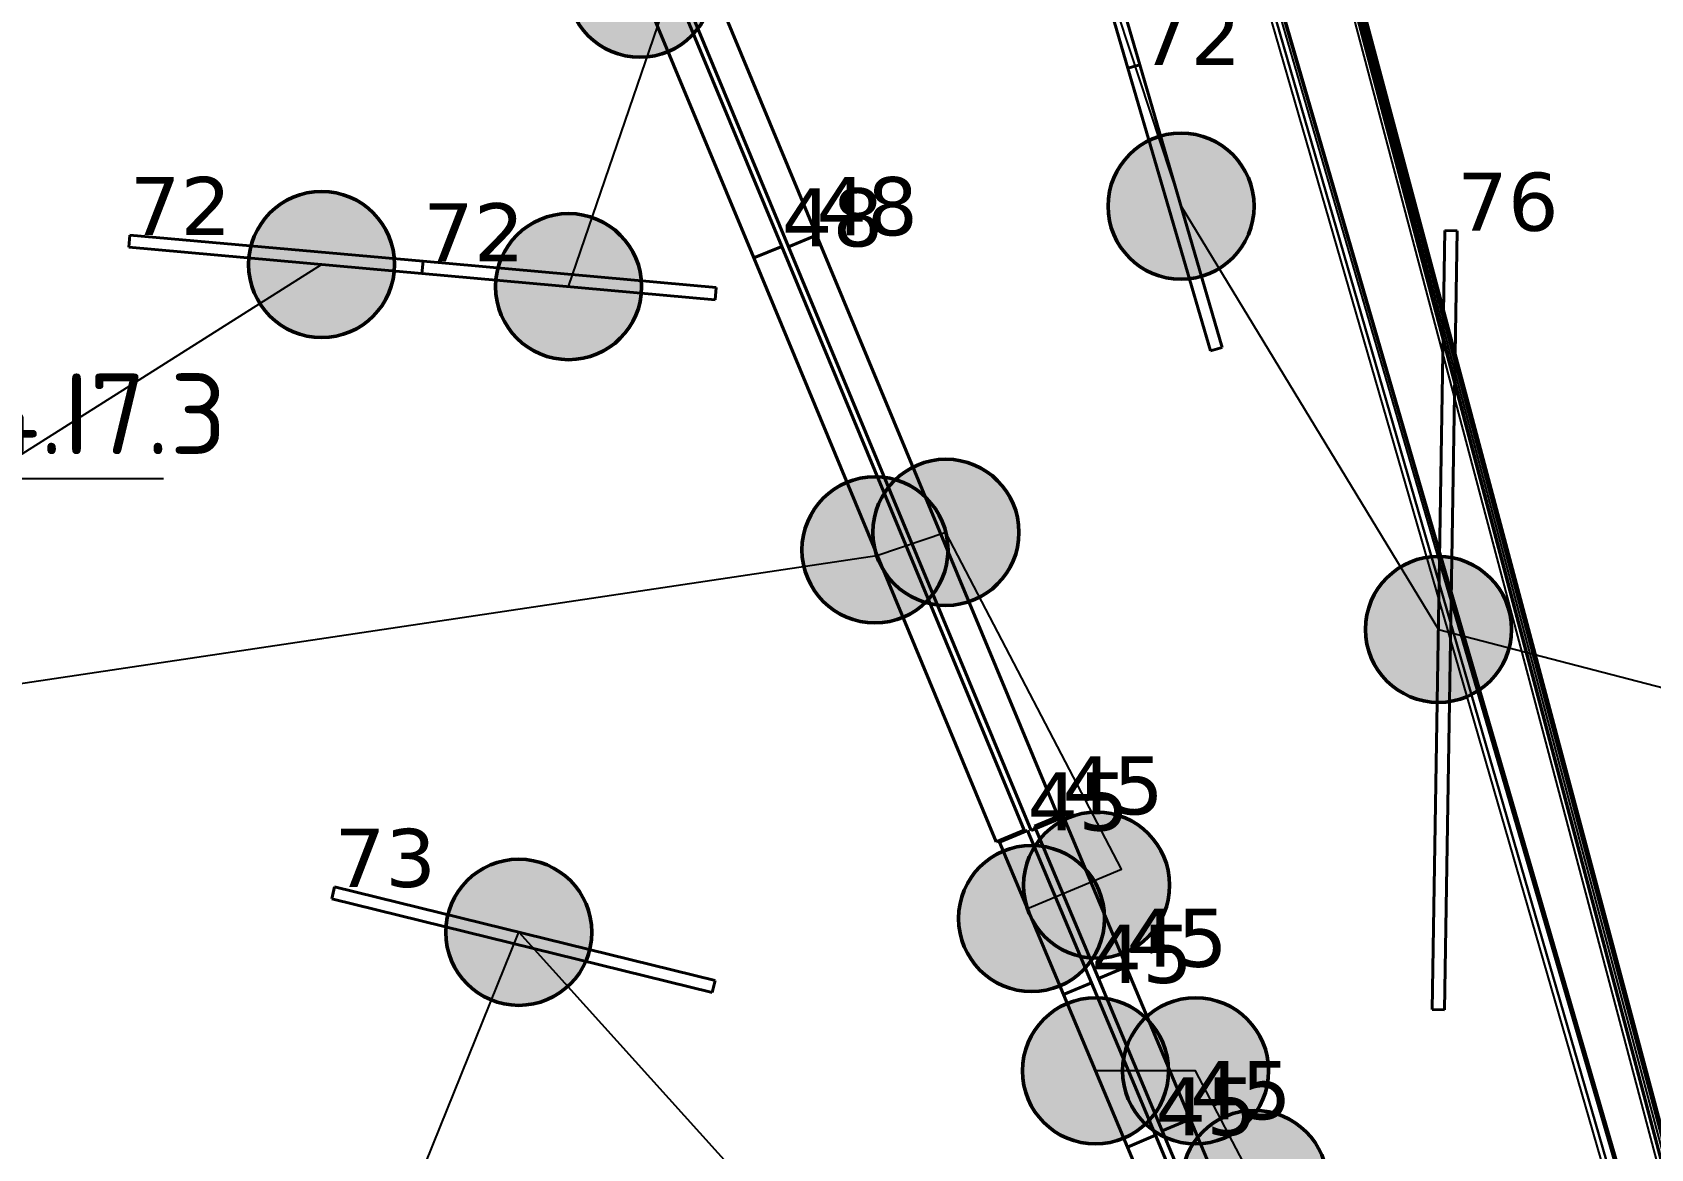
# Model space of a CAD drawing. Header units: millimetres. Extents: x -243740 to 150609, y -473655 to -165121.
# Drawn here: x 27606 to 32620, y -378132 to -374673 of the extents above; entities that cross this region are included whole.
import ezdxf
from ezdxf import colors
from ezdxf.entities.mleader import LeaderData, LeaderLine
from ezdxf.math import Vec2, Vec3

# ---------------------------------------------------------------- set-up
doc = ezdxf.new("R2010")
doc.units = ezdxf.units.MM
doc.linetypes.add('Штрих', pattern=[6.35, 3.175, -3.175])
for name, color, linetype in [('_HMI', 6, 'Continuous'), ('_Гр.ЩД-1C.10.4.I6.7', 6, 'Continuous'), ('_Гр.ЩД-1C.10.4.I6.8', 6, 'Continuous'), ('_Гр.ЩД-1C.10.4.I7.2', 6, 'Continuous'), ('_Гр.ЩД-1C.10.4.I7.3', 6, 'Continuous'), ('_Гр.ЩД-1C.10.4.I7.4', 6, 'Continuous'), ('_Гр.ЩД-1C.10.4.I7.7', 6, 'Continuous'), ('_Гр.ЩД-1C.10.4.I7.8', 6, 'Continuous'), ('_Гр.ЩД-1C.10.4.I8.1', 6, 'Continuous'), ('_Гр.ЩД-1C.10.4.I8.2', 6, 'Continuous'), ('_Гр.ЩД-1C.10.4.I8.3', 6, 'Continuous'), ('_Гр.ЩД-1C.10.4.I8.4', 6, 'Continuous'), ('_Гр.ЩД-1C.10.4.I8.6', 6, 'Continuous'), ('_Гр.ЩД-1C.10.4.I8.7', 6, 'Continuous'), ('_Гр.ЩД-1C.10.4.I8.8', 6, 'Continuous'), ('_Гр.ЩД-1C.10.4.I9.1', 6, 'Continuous'), ('_Гр.ЩД-1C.10.4.I9.4', 6, 'Continuous'), ('_Гр.ЩД-1C.10.4.I9.5', 6, 'Continuous'), ('_Гр.ЩД-1C.10.4.I9.7', 6, 'Continuous'), ('_Гр.ЩД-1C.10.4.I9.8', 6, 'Continuous'), ('Вставка', 252, 'Continuous')]:
    doc.layers.add(name, color=color, linetype=linetype)
for name, color, linetype, lineweight in [('_освещение_dali', 3, 'Continuous', 50), ('A-ANNO-DIMS', 7, 'Continuous', 9), ('DLX_FL1_LUM 122', 1, 'Continuous', 40), ('DLX_FL1_LUM 222', 5, 'Continuous', 40), ('DLX_LUM 12', 5, 'Continuous', 40), ('DLX_LUM 14', 5, 'Continuous', 40), ('DLX_LUM 5', 5, 'Continuous', 40), ('DLX_LUM 6', 5, 'Continuous', 40), ('DLX_LUM 9', 5, 'Continuous', 40), ('АР_монолит', 252, 'Continuous', 50)]:
    doc.layers.add(name, color=color, linetype=linetype, lineweight=lineweight)
doc.styles.add('GOST 2.304', font='')
doc.styles.add('ISOCPEUR', font='isocpeur.ttf')
doc.styles.add('TableTextStyle', font='')
doc.styles.get('GOST 2.304').set_extended_font_data('GOST Common')
doc.styles.get('TableTextStyle').set_extended_font_data('VERDANA.TTF')
doc.linetypes.add('Truba', pattern='A,3e-05,[4,MSH_7,S=1,R=0,X=0,Y=0],-3.022072', length=3.022102)
doc.dimstyles.new('М-200', dxfattribs={"dimtxt": 400, "dimasz": 160, "dimexe": 200, "dimexo": 400, "dimgap": 50, "dimtad": 1, "dimdec": 0, "dimzin": 0, "dimdsep": 46, "dimtxsty": 'GOST 2.304', "dimblk": 'ARCHTICK', "dimcen": 180, "dimdle": 200, "dimadec": 0, "dimazin": 0, "dimtfac": 1, "dimtdec": 0, "dimtmove": 1, "dimatfit": 0, "dimfxl": 1, "dimtolj": 1, "dimtzin": 0, "dimarcsym": 0})

# ---------------------------------------------------------------- blocks, each defined once
blk = doc.blocks.new('_ArchTick')
at = {"color": 0, "linetype": 'ByBlock', "const_width": 0.15}
blk.add_lwpolyline([(-0.5, -0.5), (0.5, 0.5)], dxfattribs=at)
blk = doc.blocks.new('*D46')
at = {"layer": 'A-ANNO-DIMS', "color": 0, "lineweight": -2, "transparency": 16777216}
blk.add_arc((-165703.8, -113309.3), 107894.2, 269.999998, 325.999999, dxfattribs=at)
at = {"layer": 'Defpoints', "color": 0, "lineweight": 30, "transparency": 16777216}
for p in [(-165703.8, -113309.3), (-165703.8, -113309.3), (-75741.3, -173989.8), (-131171, -215527.9), (-165703.8, -221903.3)]:
    blk.add_point(p, dxfattribs=at)
at = {"layer": 'A-ANNO-DIMS', "color": 0, "lineweight": -2, "transparency": 16777216, "xscale": 160, "yscale": 160, "zscale": 160}
for p, rotation in [((-76255.4, -173643), 55.99999895826774), ((-165703.8, -221203.5), 179.9999981265246)]:
    blk.add_blockref('_ArchTick', p, dxfattribs=dict(at, rotation=rotation))
at = {"layer": 'A-ANNO-DIMS', "color": 0, "transparency": 16777216, "insert": (-114299.5, -207822), "char_height": 400, "attachment_point": 5, "rotation": 28.5412, "style": 'GOST 2.304'}
blk.add_mtext('\\A1;56,0%%D', dxfattribs=at)
blk = doc.blocks.new('A$Caabd1818')
at = {"layer": 'DLX_FL1_LUM 122'}
for points in [[(25314.7, 24028, 0), (26066, 22219.8, 0)], [(26066, 22219.8, 0), (25314.7, 24028, 0)], [(26066, 22219.8, 0), (25314.7, 24028, 0)], [(25314.7, 24028, 0), (26066, 22219.8, 0)], [(25206.8, 23993.6, 0), (25958.1, 22185.4, 0)], [(25958.1, 22185.4, 0), (25206.8, 23993.6, 0)], [(25958.1, 22185.4, 0), (25206.8, 23993.6, 0)], [(25206.8, 23993.6, 0), (25958.1, 22185.4, 0)], [(25979.2, 22183.8, 0), (25227.9, 23991.9, 0)], [(25227.9, 23991.9, 0), (25979.2, 22183.8, 0)], [(25227.9, 23991.9, 0), (25979.2, 22183.8, 0)], [(25979.2, 22183.8, 0), (25227.9, 23991.9, 0)], [(25871.3, 22149.4, 0), (25120, 23957.5, 0)], [(25120, 23957.5, 0), (25871.3, 22149.4, 0)], [(25120, 23957.5, 0), (25871.3, 22149.4, 0)], [(25871.3, 22149.4, 0), (25120, 23957.5, 0)], [(26066, 22219.8, 0), (25979.2, 22183.8, 0)], [(25979.2, 22183.8, 0), (26066, 22219.8, 0)], [(25979.2, 22183.8, 0), (26066, 22219.8, 0)], [(26066, 22219.8, 0), (25979.2, 22183.8, 0)], [(26066, 22219.8, 0), (26066, 22219.8, 0)], [(26066, 22219.8, 0), (26066, 22219.8, 0)], [(25958.1, 22185.4, 0), (25871.3, 22149.4, 0)], [(25871.3, 22149.4, 0), (25958.1, 22185.4, 0)], [(25871.3, 22149.4, 0), (25958.1, 22185.4, 0)], [(25958.1, 22185.4, 0), (25871.3, 22149.4, 0)], [(25958.1, 22185.4, 0), (25958.1, 22185.4, 0)], [(25958.1, 22185.4, 0), (25958.1, 22185.4, 0)], [(25979.2, 22183.8, 0), (25979.2, 22183.8, 0)], [(25979.2, 22183.8, 0), (25979.2, 22183.8, 0)], [(25871.3, 22149.4, 0), (25871.3, 22149.4, 0)], [(25871.3, 22149.4, 0), (25871.3, 22149.4, 0)]]:
    blk.add_polyline3d(points, dxfattribs=at)
at = {"layer": 'DLX_FL1_LUM 222'}
for points in [[(25979.2, 22183.8, 0), (26066, 22219.8, 0)], [(26066, 22219.8, 0), (25979.2, 22183.8, 0)], [(26066, 22219.8, 0), (25979.2, 22183.8, 0)], [(25979.2, 22183.8, 0), (26066, 22219.8, 0)], [(26066, 22219.8, 0), (26066, 22219.8, 0)], [(26066, 22219.8, 0), (26817.2, 20411.7, 0)], [(26817.2, 20411.7, 0), (26066, 22219.8, 0)], [(26066, 22219.8, 0), (26066, 22219.8, 0)], [(26817.2, 20411.7, 0), (26066, 22219.8, 0)], [(26066, 22219.8, 0), (26817.2, 20411.7, 0)], [(25871.3, 22149.4, 0), (25958.1, 22185.4, 0)], [(25958.1, 22185.4, 0), (25871.3, 22149.4, 0)], [(25958.1, 22185.4, 0), (25871.3, 22149.4, 0)], [(25871.3, 22149.4, 0), (25958.1, 22185.4, 0)], [(25958.1, 22185.4, 0), (25958.1, 22185.4, 0)], [(25958.1, 22185.4, 0), (26709.3, 20377.3, 0)], [(26709.3, 20377.3, 0), (25958.1, 22185.4, 0)], [(25958.1, 22185.4, 0), (25958.1, 22185.4, 0)], [(26709.3, 20377.3, 0), (25958.1, 22185.4, 0)], [(25958.1, 22185.4, 0), (26709.3, 20377.3, 0)], [(26730.4, 20375.6, 0), (25979.2, 22183.8, 0)], [(25979.2, 22183.8, 0), (25979.2, 22183.8, 0)], [(25979.2, 22183.8, 0), (26730.4, 20375.6, 0)], [(25979.2, 22183.8, 0), (25979.2, 22183.8, 0)], [(25979.2, 22183.8, 0), (26730.4, 20375.6, 0)], [(26730.4, 20375.6, 0), (25979.2, 22183.8, 0)], [(26622.5, 20341.2, 0), (25871.3, 22149.4, 0)], [(25871.3, 22149.4, 0), (25871.3, 22149.4, 0)], [(25871.3, 22149.4, 0), (26622.5, 20341.2, 0)], [(25871.3, 22149.4, 0), (25871.3, 22149.4, 0)], [(25871.3, 22149.4, 0), (26622.5, 20341.2, 0)], [(26622.5, 20341.2, 0), (25871.3, 22149.4, 0)], [(26817.2, 20411.7, 0), (26730.4, 20375.6, 0)], [(26730.4, 20375.6, 0), (26817.2, 20411.7, 0)], [(26730.4, 20375.6, 0), (26817.2, 20411.7, 0)], [(26817.2, 20411.7, 0), (26730.4, 20375.6, 0)], [(26817.2, 20411.7, 0), (26817.2, 20411.7, 0)], [(26817.2, 20411.7, 0), (26817.2, 20411.7, 0)], [(26709.3, 20377.3, 0), (26622.5, 20341.2, 0)], [(26622.5, 20341.2, 0), (26709.3, 20377.3, 0)], [(26622.5, 20341.2, 0), (26709.3, 20377.3, 0)], [(26709.3, 20377.3, 0), (26622.5, 20341.2, 0)], [(26709.3, 20377.3, 0), (26709.3, 20377.3, 0)], [(26709.3, 20377.3, 0), (26709.3, 20377.3, 0)], [(26730.4, 20375.6, 0), (26730.4, 20375.6, 0)], [(26730.4, 20375.6, 0), (26730.4, 20375.6, 0)], [(26622.5, 20341.2, 0), (26622.5, 20341.2, 0)], [(26622.5, 20341.2, 0), (26622.5, 20341.2, 0)]]:
    blk.add_polyline3d(points, dxfattribs=at)
at = {"layer": 'DLX_LUM 12'}
for points in [[(27030.8, 22737, 0), (26605.7, 24192.2, 0)], [(26605.7, 24192.2, 0), (27030.8, 22737, 0)], [(26605.7, 24192.2, 0), (27030.8, 22737, 0)], [(27030.8, 22737, 0), (26605.7, 24192.2, 0)], [(26642.2, 24202.8, 0), (27067.3, 22747.7, 0)], [(27067.3, 22747.7, 0), (26642.2, 24202.8, 0)], [(27067.3, 22747.7, 0), (26642.2, 24202.8, 0)], [(26642.2, 24202.8, 0), (27067.3, 22747.7, 0)], [(27067.3, 22747.7, 0), (27030.8, 22737, 0)], [(27030.8, 22737, 0), (27067.3, 22747.7, 0)], [(27030.8, 22737, 0), (27067.3, 22747.7, 0)], [(27067.3, 22747.7, 0), (27030.8, 22737, 0)], [(27030.8, 22737, 0), (27030.8, 22737, 0)], [(27030.8, 22737, 0), (27030.8, 22737, 0)], [(27067.3, 22747.7, 0), (27067.3, 22747.7, 0)], [(27067.3, 22747.7, 0), (27067.3, 22747.7, 0)]]:
    blk.add_polyline3d(points, dxfattribs=at)
at = {"layer": 'DLX_LUM 14'}
for points in [[(27973.6, 19820.8, 0), (28013, 22234.5, 0)], [(28013, 22234.5, 0), (27973.6, 19820.8, 0)], [(28013, 22234.5, 0), (27973.6, 19820.8, 0)], [(27973.6, 19820.8, 0), (28013, 22234.5, 0)], [(28051, 22233.9, 0), (28011.6, 19820.2, 0)], [(28011.6, 19820.2, 0), (28051, 22233.9, 0)], [(28011.6, 19820.2, 0), (28051, 22233.9, 0)], [(28051, 22233.9, 0), (28011.6, 19820.2, 0)], [(28013, 22234.5, 0), (28013, 22234.5, 0)], [(28013, 22234.5, 0), (28051, 22233.9, 0)], [(28051, 22233.9, 0), (28013, 22234.5, 0)], [(28013, 22234.5, 0), (28013, 22234.5, 0)], [(28051, 22233.9, 0), (28013, 22234.5, 0)], [(28013, 22234.5, 0), (28051, 22233.9, 0)], [(28051, 22233.9, 0), (28051, 22233.9, 0)], [(28051, 22233.9, 0), (28051, 22233.9, 0)], [(27973.6, 19820.8, 0), (27973.6, 19820.8, 0)], [(28011.6, 19820.2, 0), (27973.6, 19820.8, 0)], [(27973.6, 19820.8, 0), (27973.6, 19820.8, 0)], [(27973.6, 19820.8, 0), (28011.6, 19820.2, 0)], [(27973.6, 19820.8, 0), (28011.6, 19820.2, 0)], [(28011.6, 19820.2, 0), (27973.6, 19820.8, 0)], [(28011.6, 19820.2, 0), (28011.6, 19820.2, 0)], [(28011.6, 19820.2, 0), (28011.6, 19820.2, 0)]]:
    blk.add_polyline3d(points, dxfattribs=at)
at = {"layer": 'DLX_LUM 5'}
for points in [[(26741.1, 20389.5, 0), (26827.8, 20425.8, 0)], [(26827.8, 20425.8, 0), (26741.1, 20389.5, 0)], [(26827.8, 20425.8, 0), (26741.1, 20389.5, 0)], [(26741.1, 20389.5, 0), (26827.8, 20425.8, 0)], [(26827.8, 20425.8, 0), (26827.8, 20425.8, 0)], [(26827.8, 20425.8, 0), (27025.8, 19953.7, 0)], [(27025.8, 19953.7, 0), (26827.8, 20425.8, 0)], [(26827.8, 20425.8, 0), (26827.8, 20425.8, 0)], [(27025.8, 19953.7, 0), (26827.8, 20425.8, 0)], [(26827.8, 20425.8, 0), (27025.8, 19953.7, 0)], [(26633.1, 20339.5, 0), (26719.8, 20375.8, 0)], [(26719.8, 20375.8, 0), (26633.1, 20339.5, 0)], [(26719.8, 20375.8, 0), (26633.1, 20339.5, 0)], [(26633.1, 20339.5, 0), (26719.8, 20375.8, 0)], [(26719.8, 20375.8, 0), (26719.8, 20375.8, 0)], [(26719.8, 20375.8, 0), (26917.8, 19903.7, 0)], [(26917.8, 19903.7, 0), (26719.8, 20375.8, 0)], [(26719.8, 20375.8, 0), (26719.8, 20375.8, 0)], [(26917.8, 19903.7, 0), (26719.8, 20375.8, 0)], [(26719.8, 20375.8, 0), (26917.8, 19903.7, 0)], [(26939.1, 19917.3, 0), (26741.1, 20389.5, 0)], [(26741.1, 20389.5, 0), (26741.1, 20389.5, 0)], [(26741.1, 20389.5, 0), (26939.1, 19917.3, 0)], [(26741.1, 20389.5, 0), (26741.1, 20389.5, 0)], [(26741.1, 20389.5, 0), (26939.1, 19917.3, 0)], [(26939.1, 19917.3, 0), (26741.1, 20389.5, 0)], [(26831.1, 19867.3, 0), (26633.1, 20339.5, 0)], [(26633.1, 20339.5, 0), (26633.1, 20339.5, 0)], [(26633.1, 20339.5, 0), (26831.1, 19867.3, 0)], [(26633.1, 20339.5, 0), (26633.1, 20339.5, 0)], [(26633.1, 20339.5, 0), (26831.1, 19867.3, 0)], [(26831.1, 19867.3, 0), (26633.1, 20339.5, 0)], [(27025.8, 19953.7, 0), (26939.1, 19917.3, 0)], [(26939.1, 19917.3, 0), (27025.8, 19953.7, 0)], [(26939.1, 19917.3, 0), (27025.8, 19953.7, 0)], [(27025.8, 19953.7, 0), (26939.1, 19917.3, 0)], [(26939.1, 19917.3, 0), (27025.7, 19953.7, 0)], [(27025.7, 19953.7, 0), (26939.1, 19917.3, 0)], [(27025.7, 19953.7, 0), (26939.1, 19917.3, 0)], [(26939.1, 19917.3, 0), (27025.7, 19953.7, 0)], [(26939.1, 19917.3, 0), (26939.1, 19917.3, 0)], [(26939.1, 19917.3, 0), (26939.1, 19917.3, 0)], [(27137, 19445.2, 0), (26939.1, 19917.3, 0)], [(26939.1, 19917.3, 0), (26939.1, 19917.3, 0)], [(26939.1, 19917.3, 0), (27137, 19445.2, 0)], [(26939.1, 19917.3, 0), (26939.1, 19917.3, 0)], [(26939.1, 19917.3, 0), (27137, 19445.2, 0)], [(27137, 19445.2, 0), (26939.1, 19917.3, 0)], [(27025.7, 19953.7, 0), (27025.7, 19953.7, 0)], [(27025.7, 19953.7, 0), (27223.7, 19481.5, 0)], [(27223.7, 19481.5, 0), (27025.7, 19953.7, 0)], [(27025.7, 19953.7, 0), (27025.7, 19953.7, 0)], [(27223.7, 19481.5, 0), (27025.7, 19953.7, 0)], [(27025.7, 19953.7, 0), (27223.7, 19481.5, 0)], [(27025.8, 19953.7, 0), (27025.8, 19953.7, 0)], [(27025.8, 19953.7, 0), (27025.8, 19953.7, 0)], [(26917.8, 19903.7, 0), (26831.1, 19867.3, 0)], [(26831.1, 19867.3, 0), (26917.8, 19903.7, 0)], [(26831.1, 19867.3, 0), (26917.8, 19903.7, 0)], [(26917.8, 19903.7, 0), (26831.1, 19867.3, 0)], [(26831.1, 19867.3, 0), (26917.7, 19903.7, 0)], [(26917.7, 19903.7, 0), (26831.1, 19867.3, 0)], [(26917.7, 19903.7, 0), (26831.1, 19867.3, 0)], [(26831.1, 19867.3, 0), (26917.7, 19903.7, 0)], [(26831.1, 19867.3, 0), (26831.1, 19867.3, 0)], [(26831.1, 19867.3, 0), (26831.1, 19867.3, 0)], [(27029, 19395.2, 0), (26831.1, 19867.3, 0)], [(26831.1, 19867.3, 0), (26831.1, 19867.3, 0)], [(26831.1, 19867.3, 0), (27029, 19395.2, 0)], [(26831.1, 19867.3, 0), (26831.1, 19867.3, 0)], [(26831.1, 19867.3, 0), (27029, 19395.2, 0)], [(27029, 19395.2, 0), (26831.1, 19867.3, 0)], [(26917.7, 19903.7, 0), (26917.7, 19903.7, 0)], [(26917.7, 19903.7, 0), (27115.7, 19431.5, 0)], [(27115.7, 19431.5, 0), (26917.7, 19903.7, 0)], [(26917.7, 19903.7, 0), (26917.7, 19903.7, 0)], [(27115.7, 19431.5, 0), (26917.7, 19903.7, 0)], [(26917.7, 19903.7, 0), (27115.7, 19431.5, 0)], [(26917.8, 19903.7, 0), (26917.8, 19903.7, 0)], [(26917.8, 19903.7, 0), (26917.8, 19903.7, 0)], [(27223.7, 19481.5, 0), (27137, 19445.2, 0)], [(27137, 19445.2, 0), (27223.7, 19481.5, 0)], [(27137, 19445.2, 0), (27223.7, 19481.5, 0)], [(27223.7, 19481.5, 0), (27137, 19445.2, 0)], [(27137.1, 19445.1, 0), (27223.7, 19481.5, 0)], [(27223.7, 19481.5, 0), (27137.1, 19445.1, 0)], [(27223.7, 19481.5, 0), (27137.1, 19445.1, 0)], [(27137.1, 19445.1, 0), (27223.7, 19481.5, 0)], [(27223.7, 19481.5, 0), (27223.7, 19481.5, 0)], [(27223.7, 19481.5, 0), (27223.7, 19481.5, 0)], [(27223.7, 19481.5, 0), (27223.7, 19481.5, 0)], [(27223.7, 19481.5, 0), (27421.7, 19009.3, 0)], [(27421.7, 19009.3, 0), (27223.7, 19481.5, 0)], [(27223.7, 19481.5, 0), (27223.7, 19481.5, 0)], [(27421.7, 19009.3, 0), (27223.7, 19481.5, 0)], [(27223.7, 19481.5, 0), (27421.7, 19009.3, 0)], [(27115.7, 19431.5, 0), (27029, 19395.2, 0)], [(27029, 19395.2, 0), (27115.7, 19431.5, 0)], [(27029, 19395.2, 0), (27115.7, 19431.5, 0)], [(27115.7, 19431.5, 0), (27029, 19395.2, 0)], [(27029.1, 19395.2, 0), (27115.7, 19431.5, 0)], [(27115.7, 19431.5, 0), (27029.1, 19395.2, 0)], [(27115.7, 19431.5, 0), (27029.1, 19395.2, 0)], [(27029.1, 19395.2, 0), (27115.7, 19431.5, 0)], [(27115.7, 19431.5, 0), (27115.7, 19431.5, 0)], [(27115.7, 19431.5, 0), (27115.7, 19431.5, 0)], [(27115.7, 19431.5, 0), (27115.7, 19431.5, 0)], [(27115.7, 19431.5, 0), (27313.7, 18959.3, 0)], [(27313.7, 18959.3, 0), (27115.7, 19431.5, 0)], [(27115.7, 19431.5, 0), (27115.7, 19431.5, 0)], [(27313.7, 18959.3, 0), (27115.7, 19431.5, 0)], [(27115.7, 19431.5, 0), (27313.7, 18959.3, 0)], [(27137, 19445.2, 0), (27137, 19445.2, 0)], [(27137, 19445.2, 0), (27137, 19445.2, 0)], [(27335, 18973, 0), (27137.1, 19445.1, 0)], [(27137.1, 19445.1, 0), (27137.1, 19445.1, 0)], [(27137.1, 19445.1, 0), (27335, 18973, 0)], [(27137.1, 19445.1, 0), (27137.1, 19445.1, 0)], [(27137.1, 19445.1, 0), (27335, 18973, 0)], [(27335, 18973, 0), (27137.1, 19445.1, 0)], [(27029, 19395.2, 0), (27029, 19395.2, 0)], [(27029, 19395.2, 0), (27029, 19395.2, 0)], [(27227, 18923, 0), (27029.1, 19395.2, 0)], [(27029.1, 19395.2, 0), (27029.1, 19395.2, 0)], [(27029.1, 19395.2, 0), (27227, 18923, 0)], [(27029.1, 19395.2, 0), (27029.1, 19395.2, 0)], [(27029.1, 19395.2, 0), (27227, 18923, 0)], [(27227, 18923, 0), (27029.1, 19395.2, 0)]]:
    blk.add_polyline3d(points, dxfattribs=at)
at = {"layer": 'DLX_LUM 6'}
for points in [[(24563.7, 20164.1, 0), (24572.7, 20201, 0)], [(24572.7, 20201, 0), (24563.7, 20164.1, 0)], [(24572.7, 20201, 0), (24563.7, 20164.1, 0)], [(24563.7, 20164.1, 0), (24572.7, 20201, 0)], [(25742.4, 19873.8, 0), (24563.7, 20164.1, 0)], [(24563.7, 20164.1, 0), (24563.7, 20164.1, 0)], [(24563.7, 20164.1, 0), (25742.4, 19873.8, 0)], [(24563.7, 20164.1, 0), (24563.7, 20164.1, 0)], [(24563.7, 20164.1, 0), (25742.4, 19873.8, 0)], [(25742.4, 19873.8, 0), (24563.7, 20164.1, 0)], [(24572.7, 20201, 0), (24572.7, 20201, 0)], [(24572.7, 20201, 0), (25751.5, 19910.7, 0)], [(25751.5, 19910.7, 0), (24572.7, 20201, 0)], [(24572.7, 20201, 0), (24572.7, 20201, 0)], [(25751.5, 19910.7, 0), (24572.7, 20201, 0)], [(24572.7, 20201, 0), (25751.5, 19910.7, 0)], [(25751.5, 19910.7, 0), (25742.4, 19873.8, 0)], [(25742.4, 19873.8, 0), (25751.5, 19910.7, 0)], [(25742.4, 19873.8, 0), (25751.5, 19910.7, 0)], [(25751.5, 19910.7, 0), (25742.4, 19873.8, 0)], [(25751.5, 19910.7, 0), (25751.5, 19910.7, 0)], [(25751.5, 19910.7, 0), (25751.5, 19910.7, 0)], [(25742.4, 19873.8, 0), (25742.4, 19873.8, 0)], [(25742.4, 19873.8, 0), (25742.4, 19873.8, 0)]]:
    blk.add_polyline3d(points, dxfattribs=at)
at = {"layer": 'DLX_LUM 9'}
for points in [[(27030.8, 22737, 0), (27067.3, 22747.7, 0)], [(27067.3, 22747.7, 0), (27030.8, 22737, 0)], [(27067.3, 22747.7, 0), (27030.8, 22737, 0)], [(27030.8, 22737, 0), (27067.3, 22747.7, 0)], [(27286.6, 21861.6, 0), (27030.8, 22737, 0)], [(27030.8, 22737, 0), (27030.8, 22737, 0)], [(27030.8, 22737, 0), (27286.6, 21861.6, 0)], [(27030.8, 22737, 0), (27030.8, 22737, 0)], [(27030.8, 22737, 0), (27286.6, 21861.6, 0)], [(27286.6, 21861.6, 0), (27030.8, 22737, 0)], [(27067.3, 22747.7, 0), (27067.3, 22747.7, 0)], [(27067.3, 22747.7, 0), (27323, 21872.2, 0)], [(27323, 21872.2, 0), (27067.3, 22747.7, 0)], [(27067.3, 22747.7, 0), (27067.3, 22747.7, 0)], [(27323, 21872.2, 0), (27067.3, 22747.7, 0)], [(27067.3, 22747.7, 0), (27323, 21872.2, 0)], [(23935.1, 22182.6, 0), (23938.5, 22220.5, 0)], [(23938.5, 22220.5, 0), (23935.1, 22182.6, 0)], [(23938.5, 22220.5, 0), (23935.1, 22182.6, 0)], [(23935.1, 22182.6, 0), (23938.5, 22220.5, 0)], [(23938.5, 22220.5, 0), (23938.5, 22220.5, 0)], [(23938.5, 22220.5, 0), (24846.8, 22139.1, 0)], [(24846.8, 22139.1, 0), (23938.5, 22220.5, 0)], [(23938.5, 22220.5, 0), (23938.5, 22220.5, 0)], [(24846.8, 22139.1, 0), (23938.5, 22220.5, 0)], [(23938.5, 22220.5, 0), (24846.8, 22139.1, 0)], [(24843.4, 22101.3, 0), (23935.1, 22182.6, 0)], [(23935.1, 22182.6, 0), (23935.1, 22182.6, 0)], [(23935.1, 22182.6, 0), (24843.4, 22101.3, 0)], [(23935.1, 22182.6, 0), (23935.1, 22182.6, 0)], [(23935.1, 22182.6, 0), (24843.4, 22101.3, 0)], [(24843.4, 22101.3, 0), (23935.1, 22182.6, 0)], [(24846.8, 22139.1, 0), (24843.4, 22101.3, 0)], [(24843.4, 22101.3, 0), (24846.8, 22139.1, 0)], [(24843.4, 22101.3, 0), (24846.8, 22139.1, 0)], [(24846.8, 22139.1, 0), (24843.4, 22101.3, 0)], [(24843.4, 22101.3, 0), (24846.8, 22139.1, 0)], [(24846.8, 22139.1, 0), (24843.4, 22101.3, 0)], [(24846.8, 22139.1, 0), (24843.4, 22101.3, 0)], [(24843.4, 22101.3, 0), (24846.8, 22139.1, 0)], [(24846.8, 22139.1, 0), (24846.8, 22139.1, 0)], [(24846.8, 22139.1, 0), (24846.8, 22139.1, 0)], [(24846.8, 22139.1, 0), (24846.8, 22139.1, 0)], [(24846.8, 22139.1, 0), (25755.2, 22057.8, 0)], [(25755.2, 22057.8, 0), (24846.8, 22139.1, 0)], [(24846.8, 22139.1, 0), (24846.8, 22139.1, 0)], [(25755.2, 22057.8, 0), (24846.8, 22139.1, 0)], [(24846.8, 22139.1, 0), (25755.2, 22057.8, 0)], [(24843.4, 22101.3, 0), (24843.4, 22101.3, 0)], [(24843.4, 22101.3, 0), (24843.4, 22101.3, 0)], [(25751.8, 22019.9, 0), (24843.4, 22101.3, 0)], [(24843.4, 22101.3, 0), (24843.4, 22101.3, 0)], [(24843.4, 22101.3, 0), (25751.8, 22019.9, 0)], [(24843.4, 22101.3, 0), (24843.4, 22101.3, 0)], [(24843.4, 22101.3, 0), (25751.8, 22019.9, 0)], [(25751.8, 22019.9, 0), (24843.4, 22101.3, 0)], [(25755.2, 22057.8, 0), (25751.8, 22019.9, 0)], [(25751.8, 22019.9, 0), (25755.2, 22057.8, 0)], [(25751.8, 22019.9, 0), (25755.2, 22057.8, 0)], [(25755.2, 22057.8, 0), (25751.8, 22019.9, 0)], [(25751.8, 22019.9, 0), (25751.8, 22019.9, 0)], [(25751.8, 22019.9, 0), (25751.8, 22019.9, 0)], [(25755.2, 22057.8, 0), (25755.2, 22057.8, 0)], [(25755.2, 22057.8, 0), (25755.2, 22057.8, 0)], [(27323, 21872.2, 0), (27286.6, 21861.6, 0)], [(27286.6, 21861.6, 0), (27323, 21872.2, 0)], [(27286.6, 21861.6, 0), (27323, 21872.2, 0)], [(27323, 21872.2, 0), (27286.6, 21861.6, 0)], [(27286.6, 21861.6, 0), (27286.6, 21861.6, 0)], [(27286.6, 21861.6, 0), (27286.6, 21861.6, 0)], [(27323, 21872.2, 0), (27323, 21872.2, 0)], [(27323, 21872.2, 0), (27323, 21872.2, 0)]]:
    blk.add_polyline3d(points, dxfattribs=at)
blk = doc.blocks.new('A$Cab2378fa')
at = {"lineweight": 25, "true_color": 0xfff5f5}
h = blk.add_hatch(color=7, dxfattribs=at)
h.dxf.hatch_style = 1
h.paths.add_polyline_path([(0, 0), (-141.6, -170.3, 0.174923), (3, -222.4, 0.197808), (162.3, -156.8)])
h.paths.add_polyline_path([(-163.2, 157.6), (0, 0), (147.8, 177.8, 0.175398), (3, 230.2, 0.209014)])
at = {"lineweight": 25}
h = blk.add_hatch(color=0, dxfattribs=at)
h.paths.add_polyline_path([(162.3, -156.8, 0.442338), (147.8, 177.8), (0, 0)])
h.paths.add_polyline_path([(-141.6, -170.3), (0, 0), (-163.2, 157.6, 0.430096)])
blk.add_circle((3, 3.9), 226.3)
blk = doc.blocks.new('_Dot')
at = {"color": 0, "linetype": 'ByBlock', "lineweight": -2}
blk.add_line((-0.5, 0), (-1, 0), dxfattribs=at)
at = {"color": 0, "linetype": 'ByBlock', "const_width": 0.5}
blk.add_lwpolyline([(-0.25, 0, 1), (0.25, 0, 1)], format="xyb", close=True, dxfattribs=at)
blk = doc.blocks.new('Оси200')
at = {"layer": 'A-ANNO-DIMS'}
dim = blk.add_angular_dim_2l(base=(-131171, -215527.9), line1=((-165703.8, -113309.3), (-75741.3, -173989.8)), line2=((-165703.8, -113309.3), (-165703.8, -221903.3)), text='56,0%%D', dimstyle='М-200', override={"dimadec": 2, "dimtmove": 2}, dxfattribs=at)
dim.commit()
dim.dimension.update_dxf_attribs({"geometry": '*D46', "text_midpoint": (-114299.5, -207822), "dimtype": 130})
blk = doc.blocks.new('A$C010e0e93')
at = {"layer": 'A-ANNO-DIMS'}
blk.add_blockref('Оси200', (404603.7, 213803.6), dxfattribs=at)

msp = doc.modelspace()

# ---------------------------------------------------------------- block references
at = {"layer": '_освещение_dali', "color": 1, "ltscale": 100}
msp.add_blockref('A$Cab2378fa', (29485.5, -374528), dxfattribs=at)

# ---------------------------------------------------------------- next in the draw order: block references
at = {"layer": 'Вставка', "linetype": 'Truba', "lineweight": 30, "ltscale": 100}
msp.add_blockref('A$C010e0e93', (-234640, -397437.2), dxfattribs=at)

# ---------------------------------------------------------------- next in the draw order: linework, layer by layer
at = {"layer": '_HMI', "ltscale": 100}
for points in [[(21115.5, -318176.2), (19421.1, -316203.3), (15437.2, -319331.6), (34516.1, -385191.2), (27854.6, -386889.7), (28543.9, -389381.8)], [(28853.6, -317410.4), (23724.3, -322462.7), (19327.5, -325280.8), (17345.8, -325919.9), (34500.1, -385195.3), (27827, -386926.9), (28513, -389416.8)], [(41390.1, -328035.2), (39179.5, -330829.2), (34211.1, -334889.4), (26028, -339993.3), (22739.5, -340867.2), (34532.2, -385192.1), (27880.3, -386959.5), (28508, -389445.1), (28773.4, -389445.1)]]:
    msp.add_lwpolyline(points, dxfattribs=at)
at = {"layer": '_Гр.ЩД-1C.10.4.I6.7', "ltscale": 100}
msp.add_lwpolyline([(71772.6, -354189.7), (29115.1, -366547), (34517.5, -385196), (27894.1, -387013), (28543.9, -389381.8)], dxfattribs=at)
at = {"layer": '_Гр.ЩД-1C.10.4.I6.8', "ltscale": 100}
msp.add_lwpolyline([(51330.2, -359148.2), (52714.1, -363343.4), (53910.2, -365243.8), (53941.7, -366588.4), (55194.6, -368575), (53574.3, -369151.9), (53690.9, -368984.9), (53511, -367392.3), (52096.1, -367848.9), (51979.6, -368015.9), (50370.1, -366897.3), (50501.4, -366712.9), (50220.2, -365044.4), (52249.9, -364129.4), (51104.9, -360176.8), (29115.9, -366546.8), (34553, -385186.3), (27859.9, -386978.8), (28523.4, -389381.8)], dxfattribs=at)
at = {"layer": '_Гр.ЩД-1C.10.4.I7.2', "ltscale": 100}
for points in [[(25727.7, -372341.1), (30401.4, -370987.2), (31268.1, -373975.9), (30809.5, -374130.8), (31164.9, -375211.8), (31962.5, -376523), (33816.3, -377004.4), (34371.9, -375585.2), (34785.4, -373606), (31611.3, -374257.9), (34518.6, -385195.7)], [(26356.6, -376748.7), (28502, -375392.6), (29267.3, -375461.2), (29644.2, -374359.9), (29488.5, -374524.1), (28110.6, -373513.4), (28722.2, -372679.6), (28911.2, -372548.8), (27906.1, -372022.8), (28055.3, -372180.8), (27528.9, -372671.9)], [(35681.3, -378175), (33464.8, -379161.2), (29512.6, -380644.7), (28313.9, -379440.5), (29112.9, -377461.3), (30137.3, -378596.5), (31489.6, -379297.3), (31716.7, -379308.4), (31490.4, -378748.6), (31199.3, -378903.6), (31097.7, -378362.7), (31392.3, -378239.2), (31210, -377890.6), (30899.7, -377890.5), (30688.9, -377387.8), (30980.9, -377265.3), (30436.3, -376222.3), (30221.9, -376294.7), (25655.8, -376978.1)]]:
    msp.add_lwpolyline(points, dxfattribs=at)
at = {"layer": '_Гр.ЩД-1C.10.4.I7.4', "ltscale": 100}
msp.add_lwpolyline([(27798, -359904), (34553, -385186.3), (27818.8, -386898.8), (28520.1, -389442.3)], dxfattribs=at)
at = {"layer": '_Гр.ЩД-1C.10.4.I7.7', "ltscale": 100}
msp.add_lwpolyline([(55912.3, -352813.2), (28928.9, -364160), (34553, -385186.3), (27818.8, -386898.8), (28523.4, -389441.5)], dxfattribs=at)
at = {"layer": '_Гр.ЩД-1C.10.4.I7.8', "ltscale": 100}
msp.add_lwpolyline([(27798, -359904), (34501.4, -385200.1), (27818.8, -386898.8), (28543.9, -389381.8)], dxfattribs=at)
at = {"layer": '_Гр.ЩД-1C.10.4.I8.1', "ltscale": 100}
msp.add_lwpolyline([(27798, -359904), (34553, -385186.3), (27899, -387031.6), (28523.4, -389441.5)], dxfattribs=at)
at = {"layer": '_Гр.ЩД-1C.10.4.I8.2', "ltscale": 100}
msp.add_lwpolyline([(27798, -359904), (34545.9, -385188.5), (27872.6, -386929.8), (28508, -389381.8)], dxfattribs=at)
at = {"layer": '_Гр.ЩД-1C.10.4.I8.3', "ltscale": 100}
msp.add_lwpolyline([(27810.3, -359900.7), (34517.2, -385195.4), (27893.9, -387012.3), (28512.5, -389414.7)], dxfattribs=at)
at = {"layer": '_Гр.ЩД-1C.10.4.I8.4', "ltscale": 100}
msp.add_lwpolyline([(25563.9, -354288.3), (34553, -385186.3), (27704.1, -386928), (28513, -389416.8)], dxfattribs=at)
at = {"layer": '_Гр.ЩД-1C.10.4.I8.6', "ltscale": 100}
msp.add_lwpolyline([(23877.9, -345151.3), (34517.3, -385195.4), (27870.6, -387017.2), (28512.5, -389414.7)], dxfattribs=at)
at = {"layer": '_Гр.ЩД-1C.10.4.I8.7', "ltscale": 100}
msp.add_lwpolyline([(23783.4, -344795.8), (34517.5, -385196), (27856.5, -386965.8), (28523.4, -389381.8)], dxfattribs=at)
at = {"layer": '_Гр.ЩД-1C.10.4.I8.8', "ltscale": 100}
msp.add_lwpolyline([(24091.5, -345955.1), (34553, -385186.3), (27704.1, -386928), (28500.4, -389381.8)], dxfattribs=at)
at = {"layer": '_Гр.ЩД-1C.10.4.I9.1', "ltscale": 100}
msp.add_lwpolyline([(20770, -337739), (34553, -385186.3), (27899.1, -387031.5), (28517.8, -389435.3)], dxfattribs=at)
at = {"layer": '_Гр.ЩД-1C.10.4.I9.4', "ltscale": 100}
msp.add_lwpolyline([(19957.8, -330398.7), (34518.6, -385195.7), (27879.9, -386959.6), (28523.4, -389381.8)], dxfattribs=at)
at = {"layer": '_Гр.ЩД-1C.10.4.I9.5', "ltscale": 100}
msp.add_lwpolyline([(18299, -329209.9), (34518.6, -385195.7), (27856.5, -386965.8), (28503.5, -389381.8)], dxfattribs=at)
at = {"layer": '_Гр.ЩД-1C.10.4.I9.7', "ltscale": 100}
msp.add_lwpolyline([(15437.2, -319331.6), (34518.6, -385195.7), (27856.5, -386965.8), (28523.4, -389381.8)], dxfattribs=at)
at = {"layer": '_Гр.ЩД-1C.10.4.I9.8', "ltscale": 100}
msp.add_lwpolyline([(16907.4, -324406.4), (34517.5, -385196), (27856.5, -387023.3), (28520.1, -389442.3)], dxfattribs=at)

# ---------------------------------------------------------------- next in the draw order: block references
at = {"layer": '_освещение_dali', "color": 5, "ltscale": 100}
for p in [(31161.9, -375215.8), (28499, -375396.5), (29264.4, -375465.1), (30433.4, -376226.2), (30213.6, -376280.4), (31959.6, -376526.9), (30900.3, -377319.3), (30698.8, -377422.3), (29110, -377465.2), (30896.8, -377894.5), (31207, -377894.5), (31389.3, -378243.1)]:
    msp.add_blockref('A$Cab2378fa', p, dxfattribs=at)
at = {"layer": 'Defpoints', "linetype": 'Truba', "ltscale": 100}
msp.add_blockref('A$Caabd1818', (3969.7, -397521.8), dxfattribs=at)

# ---------------------------------------------------------------- next in the draw order: texts
at = {"layer": '_освещение_dali', "color": 122, "true_color": 0x10d0ab, "style": 'TableTextStyle'}
for s, p in [('72', (31037, -374774.1)), ('72', (27908.1, -375301.3)), ('48', (30035.6, -375301.9)), ('76', (32020.6, -375287.9)), ('48', (29927.7, -375336.4)), ('72', (28816.5, -375382.7)), ('45', (30797.4, -377095.9)), ('45', (30689.4, -377145.9)), ('73', (28542.4, -377320.8)), ('45', (30995.4, -377568.1)), ('45', (30887.4, -377618.1)), ('45', (31193.4, -378040.3)), ('45', (31085.4, -378090.3))]:
    msp.add_text(s, height=180, dxfattribs=at).set_placement(p)

# ---------------------------------------------------------------- next in the draw order: leaders
at = {"layer": '_Гр.ЩД-1C.10.4.I7.3', "ltscale": 100}
ml = msp.add_multileader_mtext('Standard', dxfattribs=at)
ml.set_content('Гр.ЩД-1C.10.4.I7.3', color=256, style='ISOCPEUR')
ml.set_leader_properties()
ml.set_arrow_properties(name='DOT')
ml.build(insert=Vec2(0, 0))
ml.multileader.update_dxf_attribs({"has_dogleg": 0, "text_left_attachment_type": 6, "text_right_attachment_type": 6, "arrow_head_size": 100})
ctx = ml.context
ctx.base_point, ctx.char_height, ctx.arrow_head_size, ctx.landing_gap_size, ctx.plane_origin = Vec3(25363.5, -376055), 250, 100, 200, Vec3(111402, -246776.4)
ctx.left_attachment, ctx.right_attachment = 6, 6
notes = []
notes.append((ctx, [(0, (1, 1, 0), (25355.5, -376055), (1, 0), 8, [(1, [(25264.2, -374433.2)], 0, [])])]))
ctx.mtext.insert, ctx.mtext.width, ctx.mtext.flow_direction = Vec3(25563.5, -375730), 2425, 5
for ctx, leaders in notes:
    for number, flags, end, landing, length, lines in leaders:
        leader = LeaderData()
        leader.index, (leader.has_last_leader_line, leader.has_dogleg_vector, leader.attachment_direction) = number, flags
        leader.last_leader_point, leader.dogleg_vector, leader.dogleg_length = Vec3(end), Vec3(landing), length
        for number, points, colour, breaks in lines:
            line = LeaderLine()
            line.index, line.vertices, line.color, line.breaks = number, Vec3.list(points), colors.encode_raw_color(colour), breaks
            leader.lines.append(line)
        ctx.leaders.append(leader)

doc.saveas('drawing.dxf')
